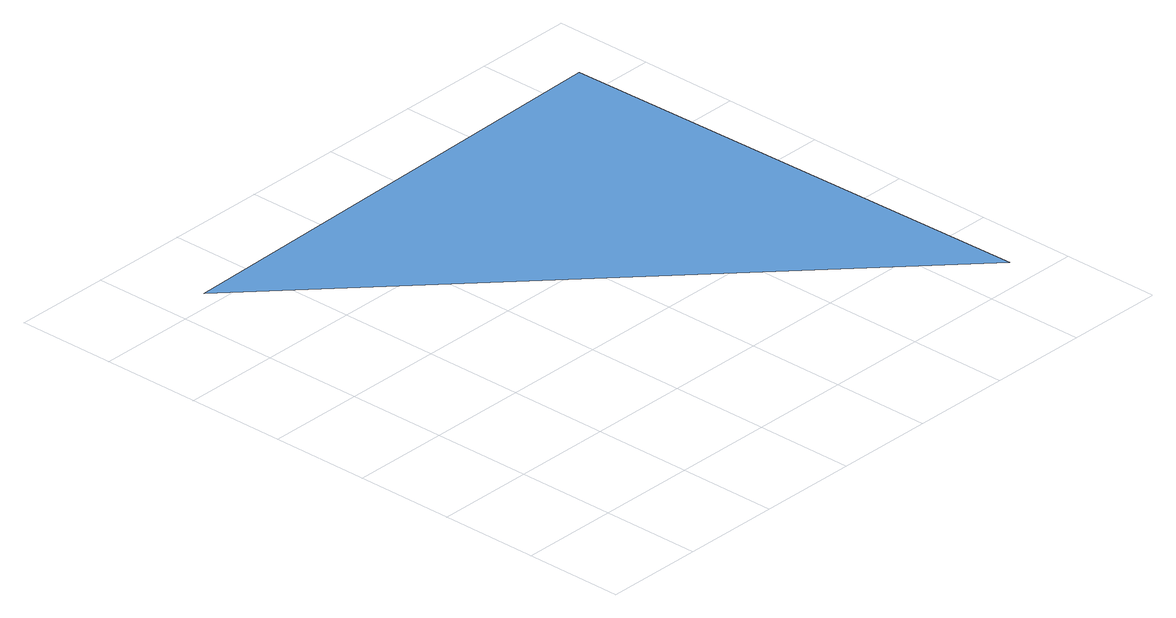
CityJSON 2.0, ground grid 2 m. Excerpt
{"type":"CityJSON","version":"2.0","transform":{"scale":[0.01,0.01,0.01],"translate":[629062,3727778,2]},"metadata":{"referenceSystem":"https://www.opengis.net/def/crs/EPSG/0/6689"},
"CityObjects":{
"waterbody1":{"type":"WaterBody","attributes":{"name":"福岡県津波浸水想定図","class":"1140","function":"2","WaterBodyTsunamiRiskAttribute.description":"1","WaterBodyTsunamiRiskAttribute.rank":"2"},"geometry":[{"type":"MultiSurface","lod":"1","boundaries":[[[0,1,2]]]}]}
},
"vertices":[
[89,1035,25],[1109,55,31],[1089,1055,31]
]}
